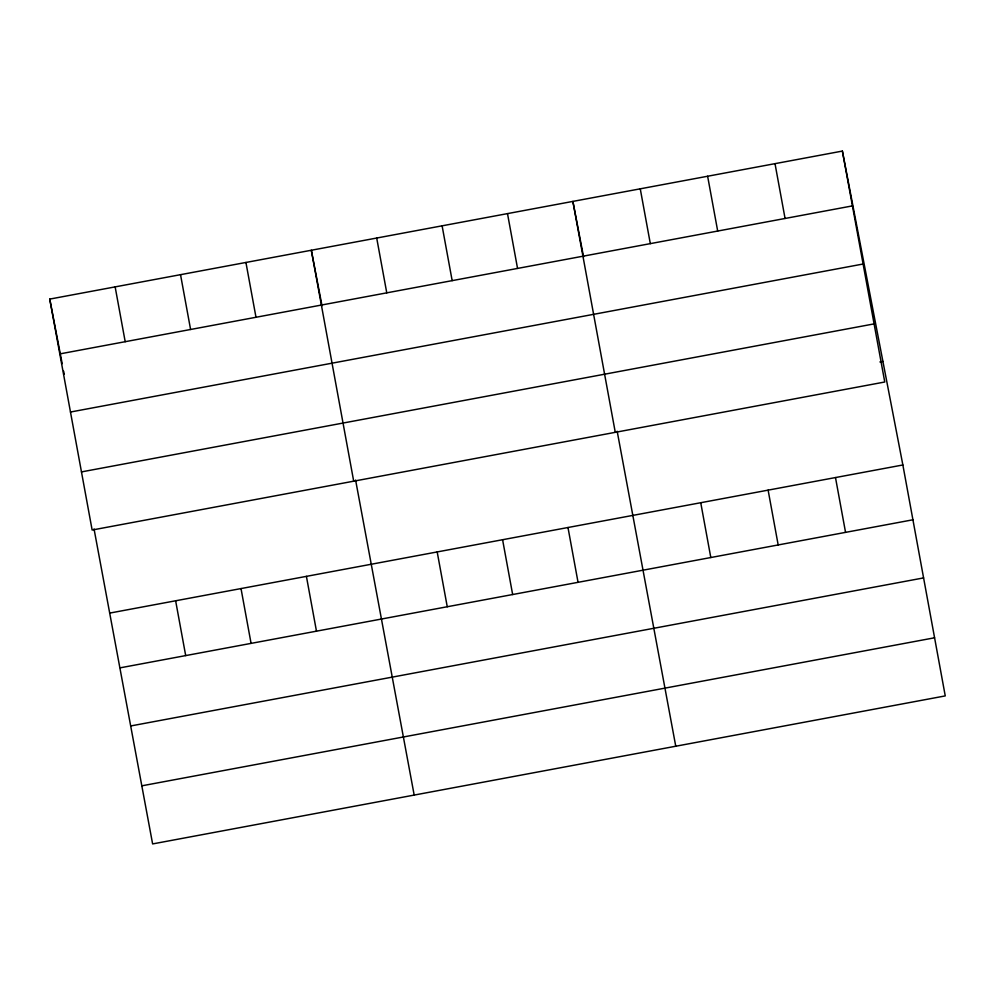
<?xml version="1.0" encoding="UTF-8"?>
<svg xmlns="http://www.w3.org/2000/svg" width="995" height="995" viewBox="0 0 995 995"><rect width="100%" height="100%" fill="white"/><g stroke="black" fill="none" stroke-linecap="round" stroke-linejoin="round"><path stroke-width="1.49" d="M842.379 151.078L884.766 382.005L92.137 530.024L49.75 299.097L842.379 151.078L902.863 464.976L945.25 695.903L152.621 843.922L94.04 528.93M59.812 353.909L852.441 205.89M70.471 412.029L863.113 264.011M81.466 471.904L874.095 323.885M879.916 361.956L882.913 361.396M110.234 612.995L902.863 464.976M120.295 667.807L912.925 519.788M130.954 725.915L923.596 577.908M141.949 785.801L934.579 637.783M583.592 256.959L572.884 201.413L615.271 432.327M617.174 431.233L675.754 746.225M322.019 305.801L311.323 250.255L353.698 481.17M355.601 480.075L414.181 795.067M49.75 299.097L62.187 363.66M63.63 371.16L64.215 374.157M835.489 477.563L845.551 532.362M775.005 163.665L785.067 218.477M768.115 490.137L778.177 544.949M707.632 176.252L717.693 231.051M700.741 502.724L710.803 557.536M640.258 188.826L650.32 243.638M567.983 527.512L578.045 582.324M507.5 213.626L517.549 268.426M502.587 539.725L512.649 594.537M442.103 225.828L452.165 280.64M437.191 551.939L447.252 606.751M376.707 238.041L386.769 292.853M306.41 576.366L316.472 631.166M245.927 262.469L255.989 317.268M241.014 588.567L251.076 643.379M180.53 274.682L190.592 329.482M175.63 600.781L185.692 655.593M115.146 286.896L125.196 341.695"/></g></svg>
